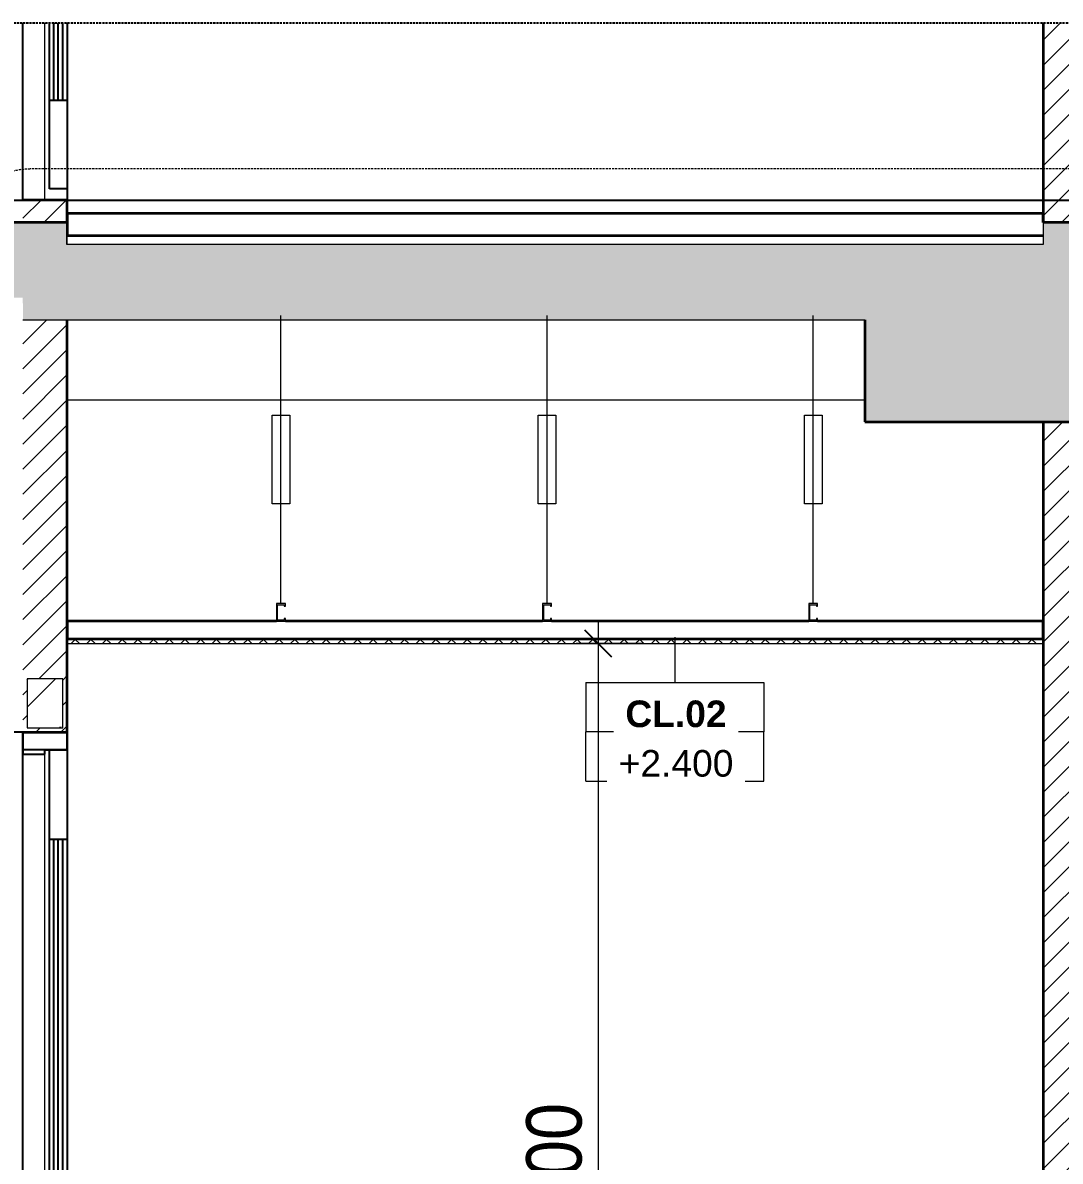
# Model space of a CAD drawing. Header units: millimetres. Extents: x 81424 to 264319, y 405 to 78637.
# Drawn here: x 118523 to 120862, y 3432 to 6000 of the extents above; entities that cross this region are included whole.
import ezdxf

# ---------------------------------------------------------------- set-up
doc = ezdxf.new("R2010")
doc.units = ezdxf.units.MM
for name, pattern in [('Centre', [31.75, 6.35, -4.7625, 15.875, -4.7625]), ('Demolished', [7.14375, 4.7625, -2.38125]), ('Hidden', [7.14375, 4.7625, -2.38125]), ('IMPORT-CENTER _2_', [40.64, 25.4, -5.08, 5.08, -5.08])]:
    doc.linetypes.add(name, pattern=pattern)
for name, color, linetype, lineweight in [('0-6', 130, 'Continuous', 5), ('A-ANNO-DIMS', 211, 'Continuous', 9), ('A-ANNO-DIMS-50', 211, 'Continuous', 9), ('A-ANNO-SYMB-1', 150, 'Demolished', 9), ('A-CLNG-1', 250, 'Continuous', 35), ('A-CLNG-FNSH-1', 7, 'Continuous', 18), ('A-CLNG-IDEN', 151, 'Continuous', 9), ('A-CLNG-PATT-4', 9, 'Continuous', 18), ('A-DETL-GENF', 92, 'Continuous', 18), ('A-DETL-GENF-4', 92, 'Hidden', 25), ('A-DETL-GENF-5', 9, 'Continuous', 18), ('A-DETL-MEDM', 33, 'Continuous', 35), ('A-DETL-THIN', 151, 'Continuous', 18), ('A-DOOR', 31, 'Continuous', 18), ('A-DOOR-1', 7, 'Continuous', 18), ('A-DOOR-3', 50, 'Continuous', 25), ('A-FLOR-FNSH-1', 250, 'Continuous', 35), ('A-FLOR-LEVL-2', 51, 'Centre', 9), ('A-WALL', 113, 'Continuous', 18), ('A-WALL-2', 250, 'Continuous', 35), ('A-WALL-PATT-1', 9, 'Continuous', 18), ('A-WALL-PATT-2', 111, 'Continuous', 18), ('G-IMPT', 8, 'Continuous', 18), ('G-IMPT-3', 8, 'IMPORT-CENTER _2_', 18), ('M-EQPM', 50, 'Continuous', 18), ('M-EQPM-2', 50, 'Continuous', 25), ('S-BEAM-2', 7, 'Continuous', 18)]:
    doc.layers.add(name, color=color, linetype=linetype, lineweight=lineweight)
doc.styles.add('Arial_2', font='arial.ttf', dxfattribs={"height": 60})
doc.styles.add('Arial_B_3', font='arialbd.ttf', dxfattribs={"height": 60})
doc.styles.add('UTM Avo', font='', dxfattribs={"width": 0.9, "height": 125})
doc.styles.get('UTM Avo').set_extended_font_data('UTM Avo')
doc.dimstyles.new('1_Dim_chi_tiet_2_5', dxfattribs={"dimscale": 304.8, "dimtxt": 124.912619, "dimasz": 0.19685, "dimexe": 0.164042, "dimexo": 0.0625, "dimgap": 0.016404, "dimtad": 1, "dimdec": 0, "dimrnd": 5, "dimzin": 0, "dimdsep": 46, "dimtxsty": 'UTM Avo', "dimblk1": 'OBLIQUE', "dimblk2": 'OBLIQUE', "dimsah": 1, "dimcen": 0.09, "dimdle": 0.164042, "dimazin": 0, "dimtfac": 1, "dimtdec": 4, "dimtix": 1, "dimtmove": 0, "dimatfit": 3, "dimfxl": 0.328084, "dimfxlon": 1, "dimtvp": 1, "dimtolj": 1, "dimtzin": 0, "dimarcsym": 2})
pattern_1 = [(45, (28326.24, 15375), (-28.28427, 28.28427), [])]
pattern_2 = [(45, (115812.595, 15375), (-28.28427, 28.28427), [])]
pattern_3 = [(50, (115812.6, 15375), (364.368, -31.878), [38.1, -419.1]), (355, (115812.6, 15375), (-70.486, 382.113), [30.48, -335.28]), (100.451, (115842.96, 15372.34), (293.885, 350.233), [32.38, -356.18]), (46.184, (115812.6, 15476.6), (542.158, -84.086), [57.15, -628.65]), (96.636, (115857.8, 15469.6), (474.805, 494.855), [48.57, -534.27]), (351.184, (115812.6, 15476.6), (474.81, 494.85), [45.72, -502.92]), (21, (115863.4, 15451.2), (303.2285, -204.5305), [38.1, -419.1]), (326, (115863.4, 15451.2), (123.604, 368.376), [30.48, -335.28]), (71.451, (115888.66, 15434.16), (426.834, 163.843), [32.38, -356.18]), (37.5, (115812.6, 15375), (6.1766, 169.1102), [3.353, -327.863, 3.353, -337.007, -336.55]), (37.5, (115812.6, 15375), (6.1766, 169.1102), [-671.576, 3.353, -333.197]), (7.5, (115812.6, 15375), (133.639, 200.3615), [3.353, -190.703, 3.353, -320.243, -128.27]), (7.5, (115812.6, 15375), (133.639, 200.3615), [-517.652, 3.353, -124.917]), (327.5, (115699.31, 15375), (271.1818, -11.4584), [3.353, -123.647, 3.353, -392.887, -525.78]), (327.5, (115699.31, 15375), (271.1818, -11.4584), [-523.24, 3.353, -522.427]), (317.5, (115648.5, 15375), (296.2585, 50.853), [3.353, -161.747, 3.353, -259.791, -373.38]), (317.5, (115648.5, 15375), (296.2585, 50.853), [-428.244, 3.353, -370.027]), (45, (115812.6, 15375), (-125.7236, 125.7236), []), (45, (115812.6, 15565.5), (-125.7236, 125.7236), [])]

# ---------------------------------------------------------------- blocks, each defined once
blk = doc.blocks.new('NCV_TKTC_KET CAU_rvt-3-TKCS_CĂN HỘ LOẠI 4 - MẶT CẮT 2')
at = {"layer": 'S-BEAM-2'}
blk.add_line((31136.9, 5150), (32935.3, 5150), dxfattribs=at)
blk = doc.blocks.new('DOOR_CW_01 CANH MO-PANEL KINH - DIG_02-800x2200-CỬA NHÔM KÍNH-401063-TKCS_CĂN HỘ LOẠI 4 - MẶT CẮT 2')
at = {"layer": 'A-DOOR-1'}
for p, q in [((31036.9, 5600), (31036.9, 6000.3)), ((31086.9, 5600), (31086.9, 6000.3)), ((31136.9, 5600), (31136.9, 6000.3))]:
    blk.add_line(p, q, dxfattribs=at)
at = {"layer": 'A-DOOR-3'}
for p, q in [((31036.9, 5600), (31036.9, 6000.3)), ((31036.9, 5600), (31036.9, 6000.3)), ((31096.9, 5626), (31096.9, 6000.3)), ((31106.9, 5826), (31106.9, 6000.3)), ((31116.9, 5826), (31116.9, 6000.3)), ((31126.9, 5826), (31126.9, 6000.3)), ((31136.9, 6000.3), (31136.9, 5600)), ((31136.9, 6000.3), (31136.9, 5600)), ((31096.9, 5826), (31136.9, 5826)), ((31136.9, 5626), (31096.9, 5626))]:
    blk.add_line(p, q, dxfattribs=at)
blk = doc.blocks.new('NCV_TKTC_TANG 2_rvt-3-TKCS_CĂN HỘ LOẠI 4 - MẶT CẮT 2')
at = {"layer": 'A-WALL-PATT-1'}
h = blk.add_hatch(dxfattribs=at)
h.set_pattern_fill('FP_3', color=256, style=0, pattern_type=2)
h.set_pattern_definition(pattern_1)
h.paths.add_polyline_path([(31136.9, 5550), (31136.5, 5600), (31036.9, 5600), (31037.4, 5550), (31136.5, 5550)])
at = {"layer": 'A-FLOR-FNSH-1'}
for p, q in [((33336.9, 5570), (31136.9, 5570)), ((31136.9, 5570), (31136.9, 5520)), ((33336.9, 5550), (33336.9, 5570)), ((31136.9, 5520), (33336.9, 5520))]:
    blk.add_line(p, q, dxfattribs=at)
at = {"layer": 'A-WALL-2'}
for p, q in [((31136.9, 5600), (31036.9, 5600)), ((31136.9, 5550), (31136.9, 5600))]:
    blk.add_line(p, q, dxfattribs=at)
at = {"layer": 'A-DOOR'}
blk.add_blockref('DOOR_CW_01 CANH MO-PANEL KINH - DIG_02-800x2200-CỬA NHÔM KÍNH-401063-TKCS_CĂN HỘ LOẠI 4 - MẶT CẮT 2', (0, 0), dxfattribs=at)
blk = doc.blocks.new('DOOR_CW_01 CANH MO-PANEL KINH - DIG_02-800x2200-CỬA NHÔM KÍNH-V34-TKCS_CĂN HỘ LOẠI 4 - MẶT CẮT 2')
at = {"layer": 'A-DOOR-1'}
for p, q in [((31036.9, 2200), (31036.9, 4350)), ((31086.9, 2200), (31086.9, 4350)), ((31136.9, 2200), (31136.9, 4360))]:
    blk.add_line(p, q, dxfattribs=at)
at = {"layer": 'A-DOOR-3'}
for p, q in [((31136.9, 4400), (30916.9, 4400)), ((31036.9, 2200), (31036.9, 4400)), ((31036.9, 2200), (31036.9, 4400)), ((31036.9, 4400), (31036.9, 4350)), ((31136.9, 4400), (31036.9, 4400)), ((31136.9, 4400), (31136.9, 2200)), ((31136.9, 4400), (31136.9, 2200)), ((31136.9, 4360), (31136.9, 4400)), ((31136.9, 4360), (31036.9, 4360)), ((31036.9, 4350), (31086.9, 4350)), ((31086.9, 4350), (31086.9, 4360)), ((31086.9, 4360), (31136.9, 4360)), ((31136.9, 4360), (31096.9, 4360)), ((31096.9, 2226), (31096.9, 4360)), ((31136.9, 4158), (31096.9, 4158)), ((31106.9, 2426), (31106.9, 4158)), ((31116.9, 2426), (31116.9, 4158)), ((31126.9, 2426), (31126.9, 4158)), ((31096.9, 2426), (31136.9, 2426)), ((31136.9, 2226), (31096.9, 2226))]:
    blk.add_line(p, q, dxfattribs=at)
blk = doc.blocks.new('NCV_TKTC_TANG 1_rvt-3-TKCS_CĂN HỘ LOẠI 4 - MẶT CẮT 2')
at = {"layer": 'A-CLNG-PATT-4'}
h = blk.add_hatch(dxfattribs=at)
h.set_pattern_fill('FP_8', color=256, style=0, pattern_type=2)
h.set_pattern_definition([(45, (28326.24, 15375), (-17.67767, 17.67767), []), (135, (28326.24, 15375), (-17.67767, -17.67767), [])])
h.paths.add_polyline_path([(33336.9, 4600), (33336.9, 4610), (31136.9, 4610), (31136.9, 4600), (32893.6, 4600)])
at = {"layer": 'A-WALL-PATT-1'}
h = blk.add_hatch(dxfattribs=at)
h.set_pattern_fill('FP_3', color=256, style=0, pattern_type=2)
h.set_pattern_definition(pattern_1)
h.paths.add_polyline_path([(31037.4, 2150), (31136.9, 2150), (31136.9, 2200), (31036.9, 2200), (31036.9, 2150)])
h.paths.add_polyline_path([(31136.9, 4400), (31136.5, 5330), (31036.9, 5330), (31036.9, 4400), (31126.9, 4400)])
h.paths.add_polyline_path([(31046.9, 4410), (31046.9, 4520), (31126.9, 4520), (31126.9, 4410)])
at = {"layer": 'A-CLNG-1'}
for p, q in [((31608.8, 4650), (31136.9, 4650)), ((31136.9, 4650), (31136.9, 4610)), ((32208.8, 4650), (31628.8, 4650)), ((32808.8, 4650), (32228.8, 4650)), ((33336.9, 4650), (32828.8, 4650)), ((33336.9, 4610), (33336.9, 4650)), ((33336.9, 4610), (31136.9, 4610))]:
    blk.add_line(p, q, dxfattribs=at)
at = {"layer": 'A-CLNG-FNSH-1'}
for p, q in [((31136.9, 4610), (31136.9, 4600)), ((31136.9, 4600), (33336.9, 4600)), ((33336.9, 4600), (33336.9, 4610))]:
    blk.add_line(p, q, dxfattribs=at)
at = {"layer": 'A-WALL-2'}
for p, q in [((31136.9, 4400), (31136.9, 5330)), ((31036.9, 4400), (31136.9, 4400))]:
    blk.add_line(p, q, dxfattribs=at)
at = {"layer": 'A-DOOR'}
blk.add_blockref('DOOR_CW_01 CANH MO-PANEL KINH - DIG_02-800x2200-CỬA NHÔM KÍNH-V34-TKCS_CĂN HỘ LOẠI 4 - MẶT CẮT 2', (0, 0), dxfattribs=at)
blk = doc.blocks.new('TKTC_XREF_251221_MB TANG 2-7 - TKTC_XREF_260130_MB TANG 2-5_dwg_$cc-4746800-TKCS_CĂN HỘ LOẠI 4 - MẶT CẮT 2')
at = {"layer": 'G-IMPT-3'}
for p, q in [((31071.8, 5600), (31192.9, 5600)), ((31132.8, 5600), (31131.9, 5600))]:
    blk.add_line(p, q, dxfattribs=at)
at = {"layer": 'M-EQPM'}
for p, q in [((31132.7, 5600), (31132.1, 5600)), ((31132.1, 5600), (31132.4, 5600)), ((31132.4, 5600), (31132.7, 5600)), ((31177.4, 5600), (31177.4, 5600))]:
    blk.add_line(p, q, dxfattribs=at)
blk = doc.blocks.new('TKTC_XREF_251221_MB TANG 2-7 - TKTC_XREF_260130_MB TANG 2-5_dwg_CUM U_DN100-4746796-TKCS_CĂN HỘ LOẠI 4 - MẶT CẮT 2')
at = {"layer": 'G-IMPT'}
for p, q in [((31134.7, 5600), (31133.9, 5600)), ((31134.7, 5600), (31133.9, 5600)), ((31185.2, 5600), (31133.9, 5600)), ((31134.6, 5600), (31134, 5600)), ((31186, 5600), (31134.7, 5600)), ((31186.7, 5600), (31190.5, 5600)), ((31186.8, 5600), (31190.6, 5600)), ((31187.5, 5600), (31191.3, 5600)), ((31187.5, 5600), (31191.3, 5600)), ((31190.5, 5600), (31190.5, 5600)), ((31190.5, 5600), (31190.6, 5600)), ((31190.6, 5600), (31190.6, 5600)), ((31191.3, 5600), (31191.3, 5600)), ((31191.3, 5600), (31191.3, 5600)), ((31191.3, 5600), (31191.3, 5600)), ((31191.3, 5600), (31191.3, 5600)), ((31192, 5600), (31192.1, 5600)), ((31192.8, 5600), (31192.9, 5600)), ((31193.6, 5600), (31193.6, 5600)), ((31194.4, 5600), (31194.4, 5600)), ((31195.1, 5600), (31195.1, 5600)), ((31196.4, 5600), (31195.6, 5600)), ((31195.6, 5600), (31196.3, 5600)), ((31196.3, 5600), (31197.1, 5600)), ((31196.3, 5600), (31196.4, 5600)), ((31197.1, 5600), (31196.4, 5600)), ((31197.1, 5600), (31197.1, 5600))]:
    blk.add_line(p, q, dxfattribs=at)
at = {"layer": 'G-IMPT', "flags": 128}
for points in [[(31185.3, 5600), (31133.9, 5600), (31134, 5600)], [(31186, 5600), (31134.7, 5600), (31134.6, 5600)], [(31186.7, 5600), (31186.7, 5600), (31185.2, 5600), (31185.3, 5600), (31186.8, 5600), (31186.8, 5600)], [(31187.5, 5600), (31187.5, 5600), (31185.9, 5600), (31186, 5600), (31187.6, 5600), (31187.5, 5600)], [(31190.6, 5600), (31186.8, 5600), (31186.7, 5600), (31190.5, 5600)], [(31191.3, 5600), (31187.5, 5600), (31187.5, 5600), (31191.3, 5600)], [(31191.3, 5600), (31195.6, 5600), (31195.6, 5600), (31191.3, 5600)], [(31192, 5600), (31196.3, 5600), (31196.4, 5600), (31192.1, 5600)]]:
    blk.add_lwpolyline(points, dxfattribs=at)
blk = doc.blocks.new('TKTC_XREF_251221_MB TANG 2-7 - TKTC_XREF_260130_MB TANG 2-5_dwg_$cc-4746795-TKCS_CĂN HỘ LOẠI 4 - MẶT CẮT 2')
at = {"layer": 'G-IMPT-3'}
for p, q in [((31043.3, 5600), (31196.3, 5600)), ((31119.9, 5600), (31119.8, 5600))]:
    blk.add_line(p, q, dxfattribs=at)
at = {"layer": 'M-EQPM'}
for p, q in [((31119.8, 5600), (31119.9, 5600)), ((31119.9, 5600), (31119.8, 5600)), ((31119.8, 5600), (31119.8, 5600)), ((31176.7, 5600), (31176.7, 5600))]:
    blk.add_line(p, q, dxfattribs=at)
blk = doc.blocks.new('TKTC_XREF_251221_MB TANG 2-7 - TKTC_XREF_260130_MB TANG 2-5_dwg_CUM U_DN100-4746799-TKCS_CĂN HỘ LOẠI 4 - MẶT CẮT 2')
at = {"layer": 'G-IMPT'}
for p, q in [((31119.8, 5600), (31119.9, 5600)), ((31119.8, 5600), (31119.9, 5600)), ((31119.8, 5600), (31119.9, 5600)), ((31184.6, 5600), (31119.8, 5600)), ((31184.7, 5600), (31119.9, 5600)), ((31186.5, 5600), (31191.3, 5600)), ((31186.5, 5600), (31191.3, 5600)), ((31186.6, 5600), (31191.4, 5600)), ((31186.6, 5600), (31191.4, 5600)), ((31191.3, 5600), (31191.3, 5600)), ((31191.3, 5600), (31191.3, 5600)), ((31191.3, 5600), (31191.3, 5600)), ((31191.4, 5600), (31191.4, 5600)), ((31191.4, 5600), (31191.4, 5600)), ((31191.4, 5600), (31191.4, 5600)), ((31192.3, 5600), (31192.3, 5600)), ((31192.4, 5600), (31192.4, 5600)), ((31194.2, 5600), (31194.2, 5600)), ((31194.4, 5600), (31194.3, 5600)), ((31196.1, 5600), (31196.1, 5600)), ((31196.3, 5600), (31196.3, 5600)), ((31198.7, 5600), (31197.7, 5600)), ((31197.7, 5600), (31198.7, 5600)), ((31198.8, 5600), (31197.8, 5600)), ((31197.8, 5600), (31198.8, 5600)), ((31198.7, 5600), (31198.7, 5600)), ((31198.8, 5600), (31198.8, 5600))]:
    blk.add_line(p, q, dxfattribs=at)
at = {"layer": 'G-IMPT', "flags": 128}
for points in [[(31184.6, 5600), (31119.8, 5600), (31119.8, 5600)], [(31184.7, 5600), (31119.9, 5600), (31119.9, 5600)], [(31186.5, 5600), (31186.5, 5600), (31184.6, 5600), (31184.6, 5600), (31186.5, 5600), (31186.5, 5600)], [(31186.6, 5600), (31186.6, 5600), (31184.7, 5600), (31184.7, 5600), (31186.6, 5600), (31186.6, 5600)], [(31191.3, 5600), (31186.5, 5600), (31186.5, 5600), (31191.3, 5600)], [(31191.4, 5600), (31186.6, 5600), (31186.6, 5600), (31191.4, 5600)], [(31192.3, 5600), (31197.7, 5600), (31197.7, 5600), (31192.3, 5600)], [(31192.4, 5600), (31197.8, 5600), (31197.8, 5600), (31192.4, 5600)]]:
    blk.add_lwpolyline(points, dxfattribs=at)
blk = doc.blocks.new('TKTC_XREF_251221_MB TANG 2-7 - TKTC_XREF_260130_MB TANG 2-5_dwg_$cc-4746798-TKCS_CĂN HỘ LOẠI 4 - MẶT CẮT 2')
at = {"layer": 'G-IMPT-3'}
for p, q in [((31044.2, 5600), (31197.2, 5600)), ((31120.6, 5600), (31120.7, 5600))]:
    blk.add_line(p, q, dxfattribs=at)
at = {"layer": 'M-EQPM'}
for p, q in [((31120.7, 5600), (31120.6, 5600)), ((31120.6, 5600), (31120.7, 5600)), ((31120.7, 5600), (31120.7, 5600)), ((31177.5, 5600), (31177.5, 5600))]:
    blk.add_line(p, q, dxfattribs=at)
blk = doc.blocks.new('TKTC_XREF_251221_MB TANG 2-7 - TKTC_XREF_260130_MB TANG 2-5_dwg_$cc-4746797-TKCS_CĂN HỘ LOẠI 4 - MẶT CẮT 2')
at = {"layer": 'G-IMPT-3'}
for p, q in [((31072.2, 5600), (31193.3, 5600)), ((31133.2, 5600), (31132.3, 5600))]:
    blk.add_line(p, q, dxfattribs=at)
at = {"layer": 'M-EQPM'}
for p, q in [((31133.1, 5600), (31132.5, 5600)), ((31132.5, 5600), (31132.8, 5600)), ((31132.8, 5600), (31133.1, 5600)), ((31177.8, 5600), (31177.8, 5600))]:
    blk.add_line(p, q, dxfattribs=at)
blk = doc.blocks.new('TKTC_XREF_251221_MB TANG 2-7 - TKTC_XREF_260130_MB TANG 2-5_dwg_THU NUOC - THU NUOC-444531-TKCS_MB TẦNG 1-4746810-TKCS_CĂN HỘ LOẠI 4 - MẶT CẮT 2')
at = {"layer": 'G-IMPT'}
for p, q in [((25012, 5600), (25162, 5600)), ((25162, 5600), (25012, 5600)), ((25037, 5600), (25137, 5600)), ((25137, 5600), (25037, 5600)), ((25052.9, 5600), (25046.9, 5600)), ((25046.9, 5600), (25052.9, 5600)), ((25059.3, 5600), (25065.3, 5600)), ((25065.3, 5600), (25059.3, 5600)), ((25071.7, 5600), (25077.7, 5600)), ((25077.7, 5600), (25071.7, 5600)), ((25090.2, 5600), (25084.2, 5600)), ((25084.2, 5600), (25090.2, 5600)), ((25090.2, 5600), (25084.2, 5600)), ((25084.2, 5600), (25090.2, 5600)), ((25087, 5600), (25087, 5600)), ((25087, 5600), (25087, 5600)), ((25087, 5600), (25087, 5600)), ((25087, 5600), (25087, 5600)), ((25102.2, 5600), (25096.2, 5600)), ((25096.2, 5600), (25102.2, 5600)), ((25114.6, 5600), (25108.6, 5600)), ((25108.6, 5600), (25114.6, 5600)), ((25121, 5600), (25127, 5600)), ((25127, 5600), (25121, 5600))]:
    blk.add_line(p, q, dxfattribs=at)
blk = doc.blocks.new('TKTC_XREF_251221_MB TANG 2-7 - TKTC_XREF_251221_MB TANG 2-7-2039446-TKCS_CĂN HỘ LOẠI 4 - MẶT CẮT 2')
at = {"layer": 'M-EQPM'}
for p, q in [((31185.7, 5600), (31234.9, 5600)), ((31234.9, 5600), (31185.7, 5600)), ((31185.7, 5600), (31234.9, 5600)), ((31234.9, 5600), (31185.7, 5600)), ((31185.7, 5600), (31234.9, 5600)), ((31234.9, 5600), (31185.7, 5600))]:
    blk.add_line(p, q, dxfattribs=at)
at = {"layer": 'M-EQPM-2'}
blk.add_line((23535.3, 5600), (34056.9, 5600), dxfattribs=at)
for name, p in [('TKTC_XREF_251221_MB TANG 2-7 - TKTC_XREF_260130_MB TANG 2-5_dwg_$cc-4746795-TKCS_CĂN HỘ LOẠI 4 - MẶT CẮT 2', (0, 0)), ('TKTC_XREF_251221_MB TANG 2-7 - TKTC_XREF_260130_MB TANG 2-5_dwg_$cc-4746795-TKCS_CĂN HỘ LOẠI 4 - MẶT CẮT 2', (0, 0)), ('TKTC_XREF_251221_MB TANG 2-7 - TKTC_XREF_260130_MB TANG 2-5_dwg_$cc-4746795-TKCS_CĂN HỘ LOẠI 4 - MẶT CẮT 2', (0, 0)), ('TKTC_XREF_251221_MB TANG 2-7 - TKTC_XREF_260130_MB TANG 2-5_dwg_$cc-4746798-TKCS_CĂN HỘ LOẠI 4 - MẶT CẮT 2', (0, 0)), ('TKTC_XREF_251221_MB TANG 2-7 - TKTC_XREF_260130_MB TANG 2-5_dwg_$cc-4746798-TKCS_CĂN HỘ LOẠI 4 - MẶT CẮT 2', (0, 0)), ('TKTC_XREF_251221_MB TANG 2-7 - TKTC_XREF_260130_MB TANG 2-5_dwg_$cc-4746798-TKCS_CĂN HỘ LOẠI 4 - MẶT CẮT 2', (0, 0)), ('TKTC_XREF_251221_MB TANG 2-7 - TKTC_XREF_260130_MB TANG 2-5_dwg_$cc-4746800-TKCS_CĂN HỘ LOẠI 4 - MẶT CẮT 2', (0, 0)), ('TKTC_XREF_251221_MB TANG 2-7 - TKTC_XREF_260130_MB TANG 2-5_dwg_$cc-4746800-TKCS_CĂN HỘ LOẠI 4 - MẶT CẮT 2', (0, 0)), ('TKTC_XREF_251221_MB TANG 2-7 - TKTC_XREF_260130_MB TANG 2-5_dwg_$cc-4746800-TKCS_CĂN HỘ LOẠI 4 - MẶT CẮT 2', (0, 0)), ('TKTC_XREF_251221_MB TANG 2-7 - TKTC_XREF_260130_MB TANG 2-5_dwg_$cc-4746797-TKCS_CĂN HỘ LOẠI 4 - MẶT CẮT 2', (0, 0)), ('TKTC_XREF_251221_MB TANG 2-7 - TKTC_XREF_260130_MB TANG 2-5_dwg_$cc-4746797-TKCS_CĂN HỘ LOẠI 4 - MẶT CẮT 2', (0, 0)), ('TKTC_XREF_251221_MB TANG 2-7 - TKTC_XREF_260130_MB TANG 2-5_dwg_$cc-4746797-TKCS_CĂN HỘ LOẠI 4 - MẶT CẮT 2', (0, 0)), ('TKTC_XREF_251221_MB TANG 2-7 - TKTC_XREF_260130_MB TANG 2-5_dwg_CUM U_DN100-4746799-TKCS_CĂN HỘ LOẠI 4 - MẶT CẮT 2', (0, 0)), ('TKTC_XREF_251221_MB TANG 2-7 - TKTC_XREF_260130_MB TANG 2-5_dwg_CUM U_DN100-4746799-TKCS_CĂN HỘ LOẠI 4 - MẶT CẮT 2', (0, 0)), ('TKTC_XREF_251221_MB TANG 2-7 - TKTC_XREF_260130_MB TANG 2-5_dwg_CUM U_DN100-4746799-TKCS_CĂN HỘ LOẠI 4 - MẶT CẮT 2', (0, 0)), ('TKTC_XREF_251221_MB TANG 2-7 - TKTC_XREF_260130_MB TANG 2-5_dwg_CUM U_DN100-4746799-TKCS_CĂN HỘ LOẠI 4 - MẶT CẮT 2', (0.8, 0)), ('TKTC_XREF_251221_MB TANG 2-7 - TKTC_XREF_260130_MB TANG 2-5_dwg_CUM U_DN100-4746799-TKCS_CĂN HỘ LOẠI 4 - MẶT CẮT 2', (0.8, 0)), ('TKTC_XREF_251221_MB TANG 2-7 - TKTC_XREF_260130_MB TANG 2-5_dwg_CUM U_DN100-4746799-TKCS_CĂN HỘ LOẠI 4 - MẶT CẮT 2', (0.8, 0)), ('TKTC_XREF_251221_MB TANG 2-7 - TKTC_XREF_260130_MB TANG 2-5_dwg_CUM U_DN100-4746796-TKCS_CĂN HỘ LOẠI 4 - MẶT CẮT 2', (0, 0)), ('TKTC_XREF_251221_MB TANG 2-7 - TKTC_XREF_260130_MB TANG 2-5_dwg_CUM U_DN100-4746796-TKCS_CĂN HỘ LOẠI 4 - MẶT CẮT 2', (0, 0)), ('TKTC_XREF_251221_MB TANG 2-7 - TKTC_XREF_260130_MB TANG 2-5_dwg_CUM U_DN100-4746796-TKCS_CĂN HỘ LOẠI 4 - MẶT CẮT 2', (0, 0)), ('TKTC_XREF_251221_MB TANG 2-7 - TKTC_XREF_260130_MB TANG 2-5_dwg_CUM U_DN100-4746796-TKCS_CĂN HỘ LOẠI 4 - MẶT CẮT 2', (0.4, 0)), ('TKTC_XREF_251221_MB TANG 2-7 - TKTC_XREF_260130_MB TANG 2-5_dwg_CUM U_DN100-4746796-TKCS_CĂN HỘ LOẠI 4 - MẶT CẮT 2', (0.4, 0)), ('TKTC_XREF_251221_MB TANG 2-7 - TKTC_XREF_260130_MB TANG 2-5_dwg_CUM U_DN100-4746796-TKCS_CĂN HỘ LOẠI 4 - MẶT CẮT 2', (0.4, 0)), ('TKTC_XREF_251221_MB TANG 2-7 - TKTC_XREF_260130_MB TANG 2-5_dwg_THU NUOC - THU NUOC-444531-TKCS_MB TẦNG 1-4746810-TKCS_CĂN HỘ LOẠI 4 - MẶT CẮT 2', (8203.7, 0))]:
    blk.add_blockref(name, p)
blk = doc.blocks.new('BORDER VIEW - BORDER VIEW-2585319-TKCS_CĂN HỘ LOẠI 4 - MẶT CẮT 2')
at = {"layer": 'A-DETL-GENF-4'}
blk.add_line((23015.3, 6000.3), (33906.9, 6000.3), dxfattribs=at)
blk = doc.blocks.new('Repeating Detail - THANH TREO TRẦN 650-4103126-TKCS_CĂN HỘ LOẠI 4 - MẶT CẮT 2')
at = {"layer": 'A-DETL-GENF'}
for points in [[(31626.3, 4650), (31628.8, 4650), (31628.8, 4656), (31626.3, 4656), (31626.3, 4652.5), (31611.3, 4652.5), (31611.3, 4687.5), (31626.3, 4687.5), (31626.3, 4684), (31628.8, 4684), (31628.8, 4690), (31608.8, 4690), (31608.8, 4650), (31611.3, 4650)], [(32226.3, 4650), (32228.8, 4650), (32228.8, 4656), (32226.3, 4656), (32226.3, 4652.5), (32211.3, 4652.5), (32211.3, 4687.5), (32226.3, 4687.5), (32226.3, 4684), (32228.8, 4684), (32228.8, 4690), (32208.8, 4690), (32208.8, 4650), (32211.3, 4650)], [(32828.8, 4650), (32828.8, 4656), (32826.3, 4656), (32826.3, 4652.5), (32811.3, 4652.5), (32811.3, 4687.5), (32826.3, 4687.5), (32826.3, 4684), (32828.8, 4684), (32828.8, 4690), (32808.8, 4690), (32808.8, 4650), (32826.3, 4650)]]:
    blk.add_hatch(color=256, dxfattribs=at).paths.add_polyline_path(points)
for p, q in [((31618.8, 4690), (31618.8, 5340)), ((32218.8, 4690), (32218.8, 5340)), ((32818.8, 4690), (32818.8, 5340)), ((31598.8, 5115), (31638.8, 5115)), ((31598.8, 4915), (31598.8, 5115)), ((31638.8, 5115), (31638.8, 4915)), ((32198.8, 5115), (32238.8, 5115)), ((32198.8, 4915), (32198.8, 5115)), ((32238.8, 5115), (32238.8, 4915)), ((32798.8, 5115), (32838.8, 5115)), ((32798.8, 4915), (32798.8, 5115)), ((32838.8, 5115), (32838.8, 4915)), ((31638.8, 4915), (31598.8, 4915)), ((32238.8, 4915), (32198.8, 4915)), ((32838.8, 4915), (32798.8, 4915)), ((31628.8, 4690), (31608.8, 4690)), ((31608.8, 4690), (31608.8, 4650)), ((31628.8, 4690), (31608.8, 4690)), ((31608.8, 4690), (31608.8, 4650)), ((31611.3, 4687.5), (31626.3, 4687.5)), ((31611.3, 4652.5), (31611.3, 4687.5)), ((31611.3, 4652.5), (31611.3, 4687.5)), ((31611.3, 4687.5), (31626.3, 4687.5)), ((31626.3, 4687.5), (31626.3, 4684)), ((31626.3, 4687.5), (31626.3, 4684)), ((31626.3, 4684), (31628.8, 4684)), ((31626.3, 4684), (31628.8, 4684)), ((31628.8, 4684), (31628.8, 4690)), ((31628.8, 4684), (31628.8, 4690)), ((32228.8, 4690), (32208.8, 4690)), ((32208.8, 4690), (32208.8, 4650)), ((32228.8, 4690), (32208.8, 4690)), ((32208.8, 4690), (32208.8, 4650)), ((32211.3, 4687.5), (32226.3, 4687.5)), ((32211.3, 4652.5), (32211.3, 4687.5)), ((32211.3, 4652.5), (32211.3, 4687.5)), ((32211.3, 4687.5), (32226.3, 4687.5)), ((32226.3, 4687.5), (32226.3, 4684)), ((32226.3, 4687.5), (32226.3, 4684)), ((32226.3, 4684), (32228.8, 4684)), ((32226.3, 4684), (32228.8, 4684)), ((32228.8, 4684), (32228.8, 4690)), ((32228.8, 4684), (32228.8, 4690)), ((32828.8, 4690), (32808.8, 4690)), ((32808.8, 4690), (32808.8, 4650)), ((32828.8, 4690), (32808.8, 4690)), ((32808.8, 4690), (32808.8, 4650)), ((32811.3, 4687.5), (32826.3, 4687.5)), ((32811.3, 4652.5), (32811.3, 4687.5)), ((32811.3, 4652.5), (32811.3, 4687.5)), ((32811.3, 4687.5), (32826.3, 4687.5)), ((32826.3, 4687.5), (32826.3, 4684)), ((32826.3, 4687.5), (32826.3, 4684)), ((32826.3, 4684), (32828.8, 4684)), ((32826.3, 4684), (32828.8, 4684)), ((32828.8, 4684), (32828.8, 4690)), ((32828.8, 4684), (32828.8, 4690)), ((31608.8, 4650), (31628.8, 4650)), ((31608.8, 4650), (31628.8, 4650)), ((31626.3, 4652.5), (31611.3, 4652.5)), ((31626.3, 4652.5), (31611.3, 4652.5)), ((31628.8, 4656), (31626.3, 4656)), ((31626.3, 4656), (31626.3, 4652.5)), ((31628.8, 4656), (31626.3, 4656)), ((31626.3, 4656), (31626.3, 4652.5)), ((31628.8, 4650), (31628.8, 4656)), ((31628.8, 4650), (31628.8, 4656)), ((32208.8, 4650), (32228.8, 4650)), ((32208.8, 4650), (32228.8, 4650)), ((32226.3, 4652.5), (32211.3, 4652.5)), ((32226.3, 4652.5), (32211.3, 4652.5)), ((32228.8, 4656), (32226.3, 4656)), ((32226.3, 4656), (32226.3, 4652.5)), ((32228.8, 4656), (32226.3, 4656)), ((32226.3, 4656), (32226.3, 4652.5)), ((32228.8, 4650), (32228.8, 4656)), ((32228.8, 4650), (32228.8, 4656)), ((32808.8, 4650), (32828.8, 4650)), ((32808.8, 4650), (32828.8, 4650)), ((32826.3, 4652.5), (32811.3, 4652.5)), ((32826.3, 4652.5), (32811.3, 4652.5)), ((32828.8, 4656), (32826.3, 4656)), ((32826.3, 4656), (32826.3, 4652.5)), ((32828.8, 4656), (32826.3, 4656)), ((32826.3, 4656), (32826.3, 4652.5)), ((32828.8, 4650), (32828.8, 4656)), ((32828.8, 4650), (32828.8, 4656))]:
    blk.add_line(p, q, dxfattribs=at)
blk = doc.blocks.new('DIMBLOCK74-TKCS_CĂN HỘ LOẠI 4 - MẶT CẮT 2')
at = {"layer": 'A-ANNO-DIMS-50'}
for p, q in [((119820.6, 4650), (119820.6, 2200)), ((119920.6, 4600), (119770.6, 4600)), ((119820.6, 4600), (119920.6, 4600)), ((119920.6, 2200), (119770.6, 2200)), ((119820.6, 2200), (119920.6, 2200))]:
    blk.add_line(p, q, dxfattribs=at)
at = {"layer": 'A-ANNO-DIMS-50', "lineweight": 25}
for p, q in [((119820.6, 4600), (119790.6, 4630)), ((119820.6, 4600), (119850.6, 4570)), ((119820.6, 2200), (119790.6, 2230)), ((119820.6, 2200), (119850.6, 2170))]:
    blk.add_line(p, q, dxfattribs=at)
at = {"layer": 'A-ANNO-DIMS-50', "color": 0, "insert": (119658.2, 3228.8), "char_height": 125, "width": 410.824, "attachment_point": 1, "rotation": 90, "line_spacing_factor": 1.110334, "style": 'UTM Avo'}
blk.add_mtext('2400', dxfattribs=at)
blk = doc.blocks.new('_Oblique')
at = {"color": 0, "linetype": 'ByBlock', "lineweight": -2}
blk.add_line((-0.5, -0.5), (0.5, 0.5), dxfattribs=at)
blk = doc.blocks.new('M_Ceiling Tag w Height - M_Ceiling Tag w Height-4076435-TKCS_CĂN HỘ LOẠI 4 - MẶT CẮT 2')
at = {"layer": 'A-CLNG-IDEN'}
for p, q in [((30111.1, 4623.5), (30111.1, 4512.3)), ((30111.1, 4623.5), (30512.3, 4623.5)), ((30512.3, 4623.5), (30512.3, 4512.3)), ((30111.1, 4400.9), (30111.1, 4512.3)), ((30512.3, 4512.3), (30111.1, 4512.3)), ((30512.3, 4400.9), (30512.3, 4512.3)), ((30111.1, 4400.9), (30512.3, 4400.9))]:
    blk.add_line(p, q, dxfattribs=at)

msp = doc.modelspace()

# ---------------------------------------------------------------- hatches: boundary and pattern name
at = {"layer": 'A-DETL-GENF-5'}
h = msp.add_hatch(dxfattribs=at)
h.set_pattern_fill('FP_4', color=256, style=0, pattern_type=2)
h.set_pattern_definition(pattern_3)
h.paths.add_polyline_path([(112021.5, 4950), (112321.5, 4950), (112321.5, 5385), (116321.3, 5385), (116321.3, 5150), (116521.3, 5150), (116521.3, 5380), (118523.3, 5380), (118523.7, 5330), (120421.7, 5330), (120421.7, 5100), (121021.7, 5100), (121021.7, 5350), (121543.3, 5350), (121543.3, 5550), (120823.3, 5550), (120823.3, 5500), (118622.9, 5500), (118622.9, 5550), (112023.3, 5550), (112023.3, 5500), (111021.7, 5500), (111021.7, 5700), (110823.7, 5700), (110823.7, 5100), (111021.7, 5100), (111021.7, 5330), (112021.5, 5330)])
h = msp.add_hatch(dxfattribs=at)
h.set_pattern_fill('FP_4', color=256, style=0, pattern_type=2)
h.set_pattern_definition(pattern_3)
h.paths.add_polyline_path([(118613.3, 4410), (118613.3, 4520), (118533.3, 4520), (118533.3, 4410)])
at = {"layer": 'A-WALL-PATT-2'}
h = msp.add_hatch(dxfattribs=at)
h.set_pattern_fill('FP_3', color=256, style=0, pattern_type=2)
h.set_pattern_definition(pattern_2)
h.paths.add_polyline_path([(121021.7, 5550), (121023.3, 5550), (121023.3, 6000.3), (120823.3, 6000.3), (120823.3, 5550)])
h = msp.add_hatch(dxfattribs=at)
h.set_pattern_fill('FP_3', color=256, style=0, pattern_type=2)
h.set_pattern_definition(pattern_2)
h.paths.add_polyline_path([(121023.3, 2150), (121023.3, 5350), (121021.7, 5350), (121021.7, 5100), (120823.3, 5100), (120823.3, 2150), (121021.7, 2150)])

# ---------------------------------------------------------------- linework, layer by layer
at = {"layer": 'A-ANNO-SYMB-1'}
msp.add_line((120999.4, 5670.4), (118540.1, 5670.4), dxfattribs=at)
msp.add_arc((118540.1, 5520.4), 150, 90, 180, dxfattribs=at)
at = {"layer": 'A-CLNG-IDEN'}
msp.add_line((119993, 4613.9), (119993, 4512.2), dxfattribs=at)
at = {"layer": 'A-DETL-MEDM'}
for p, q in [((118622.9, 5550), (112023.3, 5550)), ((121543.3, 5550), (120823.3, 5550)), ((120421.7, 5330), (120421.7, 5100)), ((120421.7, 5100), (121021.7, 5100))]:
    msp.add_line(p, q, dxfattribs=at)
at = {"layer": 'A-DETL-THIN'}
for p, q in [((118622.9, 5500), (118622.9, 5550)), ((120823.3, 5550), (120823.3, 5500)), ((120823.3, 5500), (118622.9, 5500)), ((118523.3, 5330), (120421.7, 5330)), ((118613.3, 4520), (118533.3, 4520)), ((118533.3, 4520), (118533.3, 4410)), ((118613.3, 4410), (118613.3, 4520)), ((118533.3, 4410), (118613.3, 4410))]:
    msp.add_line(p, q, dxfattribs=at)
at = {"layer": 'A-FLOR-LEVL-2'}
msp.add_line((110071.7, 5600), (122314.2, 5600), dxfattribs=at)
at = {"layer": 'A-WALL'}
for p, q in [((120823.3, 5600), (118623.3, 5600)), ((118623.3, 5500), (118623.3, 5520))]:
    msp.add_line(p, q, dxfattribs=at)
at = {"layer": 'A-WALL-2'}
for p, q in [((120823.3, 6000.3), (120823.3, 5550)), ((120823.3, 5100), (120823.3, 2150))]:
    msp.add_line(p, q, dxfattribs=at)

# ---------------------------------------------------------------- block references
at = {"layer": '0-6'}
for name in ['NCV_TKTC_TANG 2_rvt-3-TKCS_CĂN HỘ LOẠI 4 - MẶT CẮT 2', 'NCV_TKTC_KET CAU_rvt-3-TKCS_CĂN HỘ LOẠI 4 - MẶT CẮT 2', 'NCV_TKTC_TANG 1_rvt-3-TKCS_CĂN HỘ LOẠI 4 - MẶT CẮT 2']:
    msp.add_blockref(name, (87486.4, 0), dxfattribs=at)
at = {"layer": 'A-CLNG-IDEN'}
msp.add_blockref('M_Ceiling Tag w Height - M_Ceiling Tag w Height-4076435-TKCS_CĂN HỘ LOẠI 4 - MẶT CẮT 2', (89681.4, -111.3), dxfattribs=at)
at = {"layer": 'A-DETL-GENF'}
for name in ['BORDER VIEW - BORDER VIEW-2585319-TKCS_CĂN HỘ LOẠI 4 - MẶT CẮT 2', 'Repeating Detail - THANH TREO TRẦN 650-4103126-TKCS_CĂN HỘ LOẠI 4 - MẶT CẮT 2']:
    msp.add_blockref(name, (87486.4, 0), dxfattribs=at)
at = {"layer": 'M-EQPM'}
msp.add_blockref('TKTC_XREF_251221_MB TANG 2-7 - TKTC_XREF_251221_MB TANG 2-7-2039446-TKCS_CĂN HỘ LOẠI 4 - MẶT CẮT 2', (87486.4, 0), dxfattribs=at)

# ---------------------------------------------------------------- dimensions: what is measured, and where the dimension line sits
at = {"layer": 'A-ANNO-DIMS'}
dim = msp.add_linear_dim(base=(119820.6, 2200), p1=(119920.6, 4600), p2=(119920.6, 2200), angle=90, dimstyle='1_Dim_chi_tiet_2_5', override={"dimpost": '<>', "dimfxl": 2400}, dxfattribs=at)
dim.commit()
dim.dimension.update_dxf_attribs({"geometry": 'DIMBLOCK74-TKCS_CĂN HỘ LOẠI 4 - MẶT CẮT 2', "text_midpoint": (119750.9, 3400)})

# ---------------------------------------------------------------- next in the draw order: texts
at = {"layer": 'A-CLNG-IDEN', "char_height": 60, "attachment_point": 5, "line_spacing_factor": 0.936439, "bg_fill": 3, "box_fill_scale": 1.25, "bg_fill_color": 256, "bg_fill_true_color": 13158600, "bg_fill_transparency": 0}
for s, insert, width, style in [('\\pt634.9998,1270.0002,1905,2539.9998,3175.0002,3810,4444.9998,5080.0002,5715,6349.9998,6985.0002,7620,8254.9998,8890.0002,9525,10159.9998,10795.0002,11430,12064.9998,12700.0002,13335,13969.9998,14605.0002,15240,15874.9998,16510.0002,17145,17779.9998,18415.0002,19050,19684.9998,20320.0002;CL.02', (119995.8, 4440.9), 251.5, 'Arial_B_3'), ('\\pt634.9998,1270.0002,1905,2539.9998,3175.0002,3810,4444.9998,5080.0002,5715,6349.9998,6985.0002,7620,8254.9998,8890.0002,9525,10159.9998,10795.0002,11430,12064.9998,12700.0002,13335,13969.9998,14605.0002,15240,15874.9998,16510.0002,17145,17779.9998,18415.0002,19050,19684.9998,20320.0002;+2.400', (119996, 4329.2), 281, 'Arial_2')]:
    msp.add_mtext(s, dxfattribs=dict(at, insert=insert, width=width, style=style))

doc.saveas('drawing.dxf')
